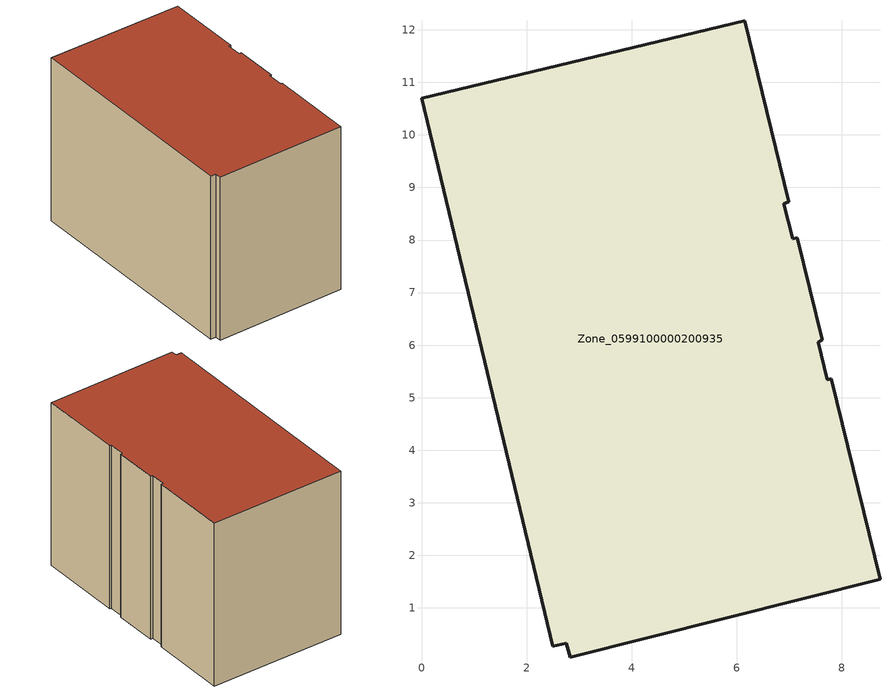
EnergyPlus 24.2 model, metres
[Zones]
Zone_0599100000200935
 floor ground (C_G): 6.98,8.73 6.89,8.69 7.06,8.02 7.15,8.04 7.62,6.1 7.54,6.06 7.72,5.34 7.8,5.37 8.72,1.55 2.83,0.07 2.76,0.33 2.5,0.27 0,10.7 6.15,12.17 z0
 wall outside (C_F): 6.89,8.69 6.98,8.73 6.15,12.17 0,10.7 2.5,0.27 2.76,0.33 2.83,0.07 8.72,1.55 7.8,5.37 7.72,5.34 7.54,6.06 7.62,6.1 7.15,8.04 7.06,8.02 6.89,8.69 z0:7.82
 roof outside (C_R): 2.76,0.33 2.83,0.07 8.72,1.55 7.8,5.37 7.72,5.34 7.54,6.06 7.62,6.1 7.15,8.04 7.06,8.02 6.89,8.69 6.98,8.73 6.15,12.17 0,10.7 2.5,0.27 z7.82
[BUILDING]
Pand.0599100000200935: North Axis=0; Terrain=City; Loads Convergence Tolerance Value=0.04; Temperature Convergence Tolerance Value=0.4; Solar Distribution=FullExterior; Maximum Number of Warmup Days=25; Minimum Number of Warmup Days=1
[Site:Location]
Rotterdam.The.Hague.AP_ZH_NLD Design_Conditions: Latitude=51.96; Longitude=4.45; Time Zone=1; Elevation=-4.5
[SITE:GROUNDTEMPERATURE:BUILDINGSURFACE]
18, 18, 18, 18, 18, 18, 18, 18, 18, 18, 18, 18
[MATERIAL] Thermal Absorptance=0.9; Solar Absorptance=0.7; Visible Absorptance=0.7
Name | Roughness | Thickness | Conductivity | Density | Specific Heat
G.TC.1965-1974 | MediumSmooth | 0.15 | 0.882353 | 540 | 1210
F.TC.1965-1974 | Rough | 0.3 | 0.697674 | 1920 | 840
R.TC.1965-1974 | MediumRough | 0.2 | 0.232558 | 1500 | 1000
[CONSTRUCTION]
C_G: G.TC.1965-1974
C_F: F.TC.1965-1974
C_R: R.TC.1965-1974
[ZONE]
Zone_0599100000200935: Type=1; Multiplier=1; Ceiling Height=Autocalculate; Volume=Autocalculate; Floor Area=autocalculate; Part of Total Floor Area=Yes
[ZONEINFILTRATION:DESIGNFLOWRATE]
Infil_Zone_0599100000200935: Zone or ZoneList or Space or SpaceList=Zone_0599100000200935; Schedule=AlwaysOn; Design Flow Rate Calculation Method=Flow/Area; Flow Rate per Floor Area=0.003; Constant Term Coefficient=1; Temperature Term Coefficient=0; Velocity Term Coefficient=0; Velocity Squared Term Coefficient=0
[HVACTEMPLATE:ZONE:IDEALLOADSAIRSYSTEM]
Zone_0599100000200935: Maximum Heating Supply Air Temperature=50; Minimum Cooling Supply Air Temperature=13; Maximum Heating Supply Air Humidity Ratio=0.0156; Minimum Cooling Supply Air Humidity Ratio=0.0077; Heating Limit=NoLimit; Cooling Limit=NoLimit; Dehumidification Control Type=ConstantSensibleHeatRatio; Cooling Sensible Heat Ratio=0.7; Dehumidification Setpoint=60; Humidification Control Type=None; Humidification Setpoint=30; Outdoor Air Method=None; Outdoor Air Flow Rate per Person=0.00944; Outdoor Air Flow Rate per Zone Floor Area=0; Outdoor Air Flow Rate per Zone=0; Demand Controlled Ventilation Type=None; Outdoor Air Economizer Type=NoEconomizer; Heat Recovery Type=None; Sensible Heat Recovery Effectiveness=0.7; Latent Heat Recovery Effectiveness=0.65
[ZONECONTROL:THERMOSTAT]
ThermostatControl_Zone_0599100000200935: Zone or ZoneList=Zone_0599100000200935; Control Type Schedule=DualSetpointControlType; Control 1=Thermostat_Zone_0599100000200935; Temperature Difference Between Cutout And Setpoint=0
[THERMOSTATSETPOINT:DUALSETPOINT]
Thermostat_Zone_0599100000200935: Heating Setpoint Temperature Schedule=HeatingSetpoint_Zone_0599100000200935; Cooling Setpoint Temperature Schedule=CoolingSetpoint_Zone_0599100000200935
[SCHEDULE:COMPACT]
HeatingSetpoint_Zone_0599100000200935: Through: 12/31, For: AllDays, Until: 24:00, 21
CoolingSetpoint_Zone_0599100000200935: Through: 12/31, For: AllDays, Until: 24:00, 24
DualSetpointControlType: Through: 12/31, For: AllDays, Until: 24:00, 4
AlwaysOn: Through: 12/31, For: AllDays, Until: 24:00, 1
